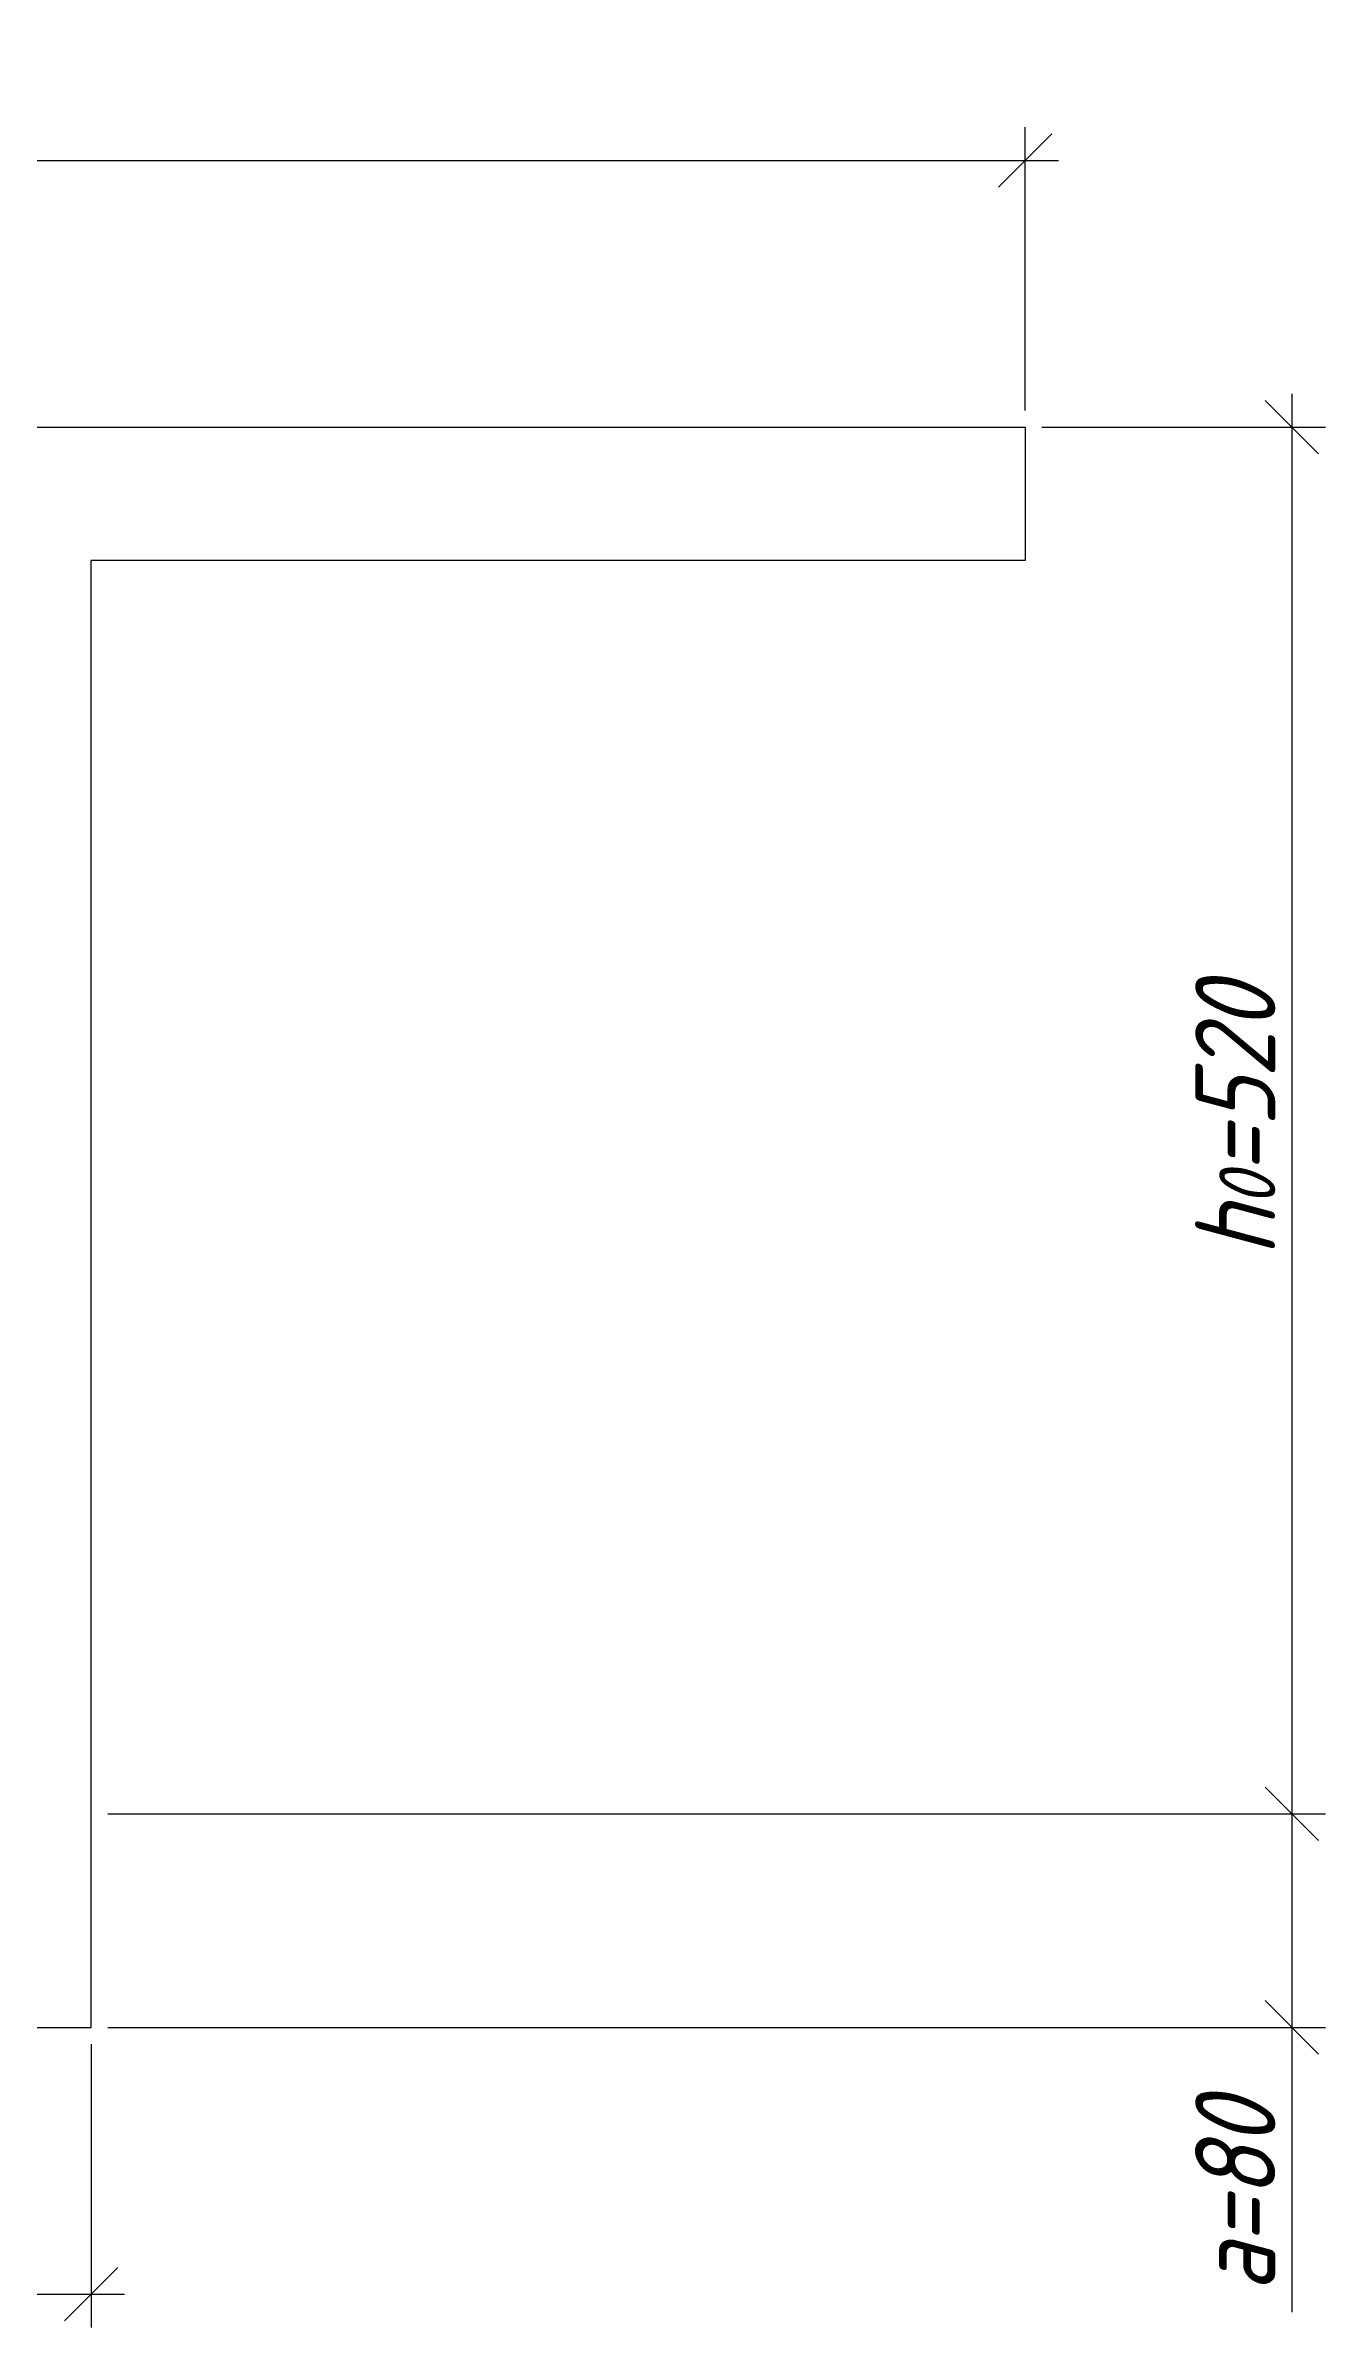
# Model space of a CAD drawing. Header units: millimetres. Extents: x -180 to 58926, y -10791 to 13515.
# Drawn here: x 5901 to 6381, y 196 to 1051 of the extents above; entities that cross this region are included whole.
import ezdxf

# ---------------------------------------------------------------- set-up
doc = ezdxf.new("R2010")
doc.units = ezdxf.units.MM
doc.layers.add('basic', color=95, linetype='Continuous', lineweight=30)
doc.layers.add('size', color=45, linetype='Continuous', lineweight=20)
doc.styles.add('Structures', font='isocpeur.ttf', dxfattribs={"width": 0.85, "oblique": 15})
doc.dimstyles.new('Structures', dxfattribs={"dimtxt": 3, "dimasz": 2, "dimexe": 1.25, "dimexo": 0.625, "dimtad": 1, "dimtxsty": 'Structures', "dimblk": 'OBLIQUE', "dimcen": 2.5, "dimdle": 1.25, "dimadec": 0, "dimazin": 0, "dimtfac": 1, "dimtmove": 0, "dimatfit": 3, "dimfxl": 1, "dimarcsym": 0})

# ---------------------------------------------------------------- blocks, each defined once
blk = doc.blocks.new('_Oblique')
at = {"color": 0, "linetype": 'ByBlock', "lineweight": -2}
blk.add_line((-0.5, -0.5), (0.5, 0.5), dxfattribs=at)
blk = doc.blocks.new('*D49')
at = {"layer": 'Defpoints', "color": 0, "transparency": 16777216}
for p in [(5618.1, 308.24), (5918.1, 308.24), (5918.1, 208.24)]:
    blk.add_point(p, dxfattribs=at)
at = {"layer": 'size', "color": 0, "lineweight": -2, "transparency": 16777216}
for p, q in [((5618.1, 301.99), (5618.1, 195.74)), ((5918.1, 301.99), (5918.1, 195.74)), ((5605.6, 208.24), (5930.6, 208.24))]:
    blk.add_line(p, q, dxfattribs=at)
at = {"layer": 'size', "color": 0, "lineweight": -2, "transparency": 16777216, "xscale": 20, "yscale": 20, "zscale": 20, "rotation": 180}
blk.add_blockref('_Oblique', (5618.1, 208.24), dxfattribs=at)
at = {"layer": 'size', "color": 0, "lineweight": -2, "transparency": 16777216, "xscale": 20, "yscale": 20, "zscale": 20}
blk.add_blockref('_Oblique', (5918.1, 208.24), dxfattribs=at)
at = {"layer": 'size', "color": 0, "transparency": 16777216, "insert": (5768.1, 229.49), "char_height": 30, "attachment_point": 5, "style": 'Structures'}
blk.add_mtext('b=300', dxfattribs=at)
blk = doc.blocks.new('*D50')
at = {"layer": 'Defpoints', "color": 0, "transparency": 16777216}
for p in [(6268.1, 1008.24), (5268.1, 908.24), (6268.1, 908.24)]:
    blk.add_point(p, dxfattribs=at)
at = {"layer": 'size', "color": 0, "lineweight": -2, "transparency": 16777216}
for p, q in [((5268.1, 914.49), (5268.1, 1020.74)), ((6268.1, 914.49), (6268.1, 1020.74)), ((5255.6, 1008.24), (6280.6, 1008.24))]:
    blk.add_line(p, q, dxfattribs=at)
at = {"layer": 'size', "color": 0, "lineweight": -2, "transparency": 16777216, "xscale": 20, "yscale": 20, "zscale": 20, "rotation": 180}
blk.add_blockref('_Oblique', (5268.1, 1008.24), dxfattribs=at)
at = {"layer": 'size', "color": 0, "lineweight": -2, "transparency": 16777216, "xscale": 20, "yscale": 20, "zscale": 20}
blk.add_blockref('_Oblique', (6268.1, 1008.24), dxfattribs=at)
at = {"layer": 'size', "color": 0, "transparency": 16777216, "insert": (5768.1, 1031.64), "char_height": 30, "attachment_point": 5, "style": 'Structures'}
blk.add_mtext("b{\\H0.7x;\\S'~,f;}=1000", dxfattribs=at)
blk = doc.blocks.new('*D53')
at = {"layer": 'Defpoints', "color": 0, "transparency": 16777216}
for p in [(5918.1, 388.24), (5918.1, 308.24), (6368.1, 308.24)]:
    blk.add_point(p, dxfattribs=at)
at = {"layer": 'size', "color": 0, "lineweight": -2, "transparency": 16777216}
for p, q in [((6368.1, 400.74), (6368.1, 308.24)), ((5924.35, 388.24), (6380.6, 388.24)), ((5924.35, 308.24), (6380.6, 308.24)), ((6368.1, 308.24), (6368.1, 201.4))]:
    blk.add_line(p, q, dxfattribs=at)
at = {"layer": 'size', "color": 0, "lineweight": -2, "transparency": 16777216, "xscale": 20, "yscale": 20, "zscale": 20}
for p, rotation in [((6368.1, 388.24), 90), ((6368.1, 308.24), 270)]:
    blk.add_blockref('_Oblique', p, dxfattribs=dict(at, rotation=rotation))
at = {"layer": 'size', "color": 0, "transparency": 16777216, "insert": (6346.85, 244.82), "char_height": 30, "attachment_point": 5, "rotation": 90, "style": 'Structures'}
blk.add_mtext('a=80', dxfattribs=at)
blk = doc.blocks.new('*D54')
at = {"layer": 'Defpoints', "color": 0, "transparency": 16777216}
for p in [(6268.1, 908.24), (5918.1, 388.24), (6368.1, 388.24)]:
    blk.add_point(p, dxfattribs=at)
at = {"layer": 'size', "color": 0, "lineweight": -2, "transparency": 16777216}
for p, q in [((6368.1, 920.74), (6368.1, 375.74)), ((6274.35, 908.24), (6380.6, 908.24)), ((5924.35, 388.24), (6380.6, 388.24))]:
    blk.add_line(p, q, dxfattribs=at)
at = {"layer": 'size', "color": 0, "lineweight": -2, "transparency": 16777216, "xscale": 20, "yscale": 20, "zscale": 20}
for p, rotation in [((6368.1, 908.24), 90), ((6368.1, 388.24), 270)]:
    blk.add_blockref('_Oblique', p, dxfattribs=dict(at, rotation=rotation))
at = {"layer": 'size', "color": 0, "transparency": 16777216, "insert": (6346.85, 648.24), "char_height": 30, "attachment_point": 5, "rotation": 90, "style": 'Structures'}
blk.add_mtext('h{\\H0.7x;\\S^ 0;}=520', dxfattribs=at)

msp = doc.modelspace()

# ---------------------------------------------------------------- linework, layer by layer
at = {"layer": 'basic'}
for p, q in [((5268.101, 908.237), (6268.101, 908.237)), ((6268.101, 908.237), (6268.101, 858.237)), ((6268.101, 858.237), (5918.101, 858.237)), ((5918.101, 308.237), (5918.101, 858.237)), ((5618.101, 308.237), (5918.101, 308.237))]:
    msp.add_line(p, q, dxfattribs=at)

# ---------------------------------------------------------------- dimensions: what is measured, and where the dimension line sits
at = {"layer": 'size'}
for base, p1, p2, text, picture, middle in [((6268.101, 1008.237), (5268.101, 908.237), (6268.101, 908.237), "b{\\H0.7x;\\S'~,f;}=<>", '*D50', (5768.101, 1031.637)), ((5918.101, 208.237), (5618.101, 308.237), (5918.101, 308.237), 'b=<>', '*D49', (5768.101, 229.487))]:
    dim = msp.add_linear_dim(base=base, p1=p1, p2=p2, text=text, dimstyle='Structures', dxfattribs=at)
    dim.commit()
    dim.dimension.update_dxf_attribs({"geometry": picture, "text_midpoint": middle})
for base, p1, p2, text, picture, middle in [((6368.101, 388.237), (6268.101, 908.237), (5918.101, 388.237), 'h{\\H0.7x;\\S^ 0;}=<>', '*D54', (6346.851, 648.237)), ((6368.101, 308.237), (5918.101, 388.237), (5918.101, 308.237), 'a=<>', '*D53', (6346.851, 244.817))]:
    dim = msp.add_linear_dim(base=base, p1=p1, p2=p2, angle=90, text=text, dimstyle='Structures', dxfattribs=at)
    dim.commit()
    dim.dimension.update_dxf_attribs({"geometry": picture, "text_midpoint": middle})

doc.saveas('drawing.dxf')
